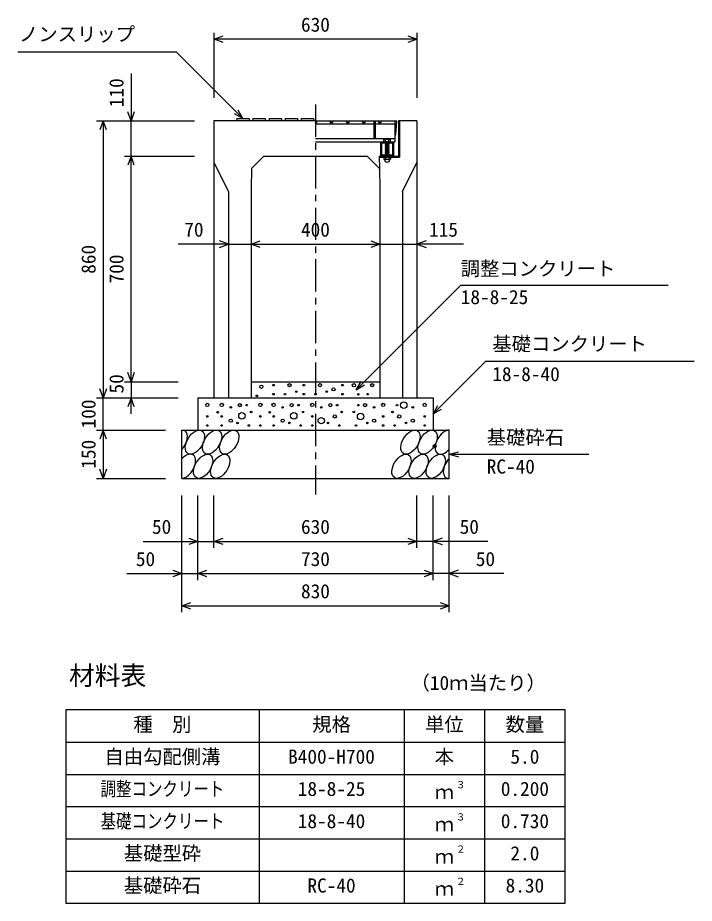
# Model space of a CAD drawing. Units: millimetres, scale not verified. Extents: x -16800 to 16800, y -5940 to 5940.
# Drawn here: x 8733 to 10832, y 954 to 3702 of the extents above; entities that cross this region are included whole.
import ezdxf
from ezdxf.enums import TextEntityAlignment as Align

# ---------------------------------------------------------------- set-up
doc = ezdxf.new("R2010")
doc.units = ezdxf.units.MM
doc.header["$LTSCALE"] = 20
doc.header["$PDMODE"] = 32
doc.header["$PDSIZE"] = 10
doc.linetypes.add('CHAIN1', pattern=[8, 5, -1, 1, -1])
doc.linetypes.add('DOTTED', pattern=[1.75, 0.25, -1.5])
for name, color, linetype, lineweight in [('0-0_DIM', 7, 'Continuous', 25), ('0-2_HATCH', 6, 'Continuous', 25), ('0-3_HYO', 3, 'Continuous', 25), ('0-4_HYO2', 4, 'Continuous', 25), ('0-5_OUTLINE', 3, 'Continuous', 25), ('0-6_TXT', 7, 'Continuous', 25)]:
    doc.layers.add(name, color=color, linetype=linetype, lineweight=lineweight)
doc.layers.add('0-A__0-0_', color=4, linetype='Continuous')
doc.styles.add('ＭＳ ゴシック', font='')
doc.styles.get('ＭＳ ゴシック').set_extended_font_data('MS Gothic')

msp = doc.modelspace()

# ---------------------------------------------------------------- linework, layer by layer
at = {"layer": '0-0_DIM'}
for p, q in [((9341.78, 3655.74), (9341.78, 3454)), ((9971.78, 3635.74), (9341.78, 3635.74)), ((9971.78, 3655.74), (9971.78, 3454)), ((8732.68, 3596.07), (9224.75, 3596.07)), ((9431.78, 3389.03), (9224.75, 3596.07)), ((9084.25, 3529.69), (9084.25, 3382.53)), ((9431.78, 3389.03), (9416.78, 3415.01)), ((8977.58, 3382.53), (9280.91, 3382.53)), ((8997.58, 3382.53), (8997.58, 2522.53)), ((9084.25, 3272.53), (9084.25, 3382.53)), ((9431.78, 3389.03), (9405.8, 3404.03)), ((9064.25, 3272.53), (9280.91, 3272.53)), ((9084.25, 2572.53), (9084.25, 3272.53)), ((9386.78, 2999.52), (9230.6, 2999.52)), ((9386.78, 2999.52), (9456.78, 2999.52)), ((9456.78, 2999.52), (9856.78, 2999.52)), ((9856.78, 2999.52), (9971.78, 2999.52)), ((10116.25, 2999.52), (9971.78, 2999.52)), ((10185.44, 2636.19), (10021.78, 2472.53)), ((10185.44, 2636.19), (10832.31, 2636.19)), ((9064.25, 2572.53), (9230.91, 2572.53)), ((9084.25, 2572.53), (9084.25, 2522.53)), ((9783.1, 2547.53), (9798.1, 2573.51)), ((9783.1, 2547.53), (9809.08, 2562.53)), ((8977.58, 2522.53), (9230.91, 2522.53)), ((8997.58, 2422.53), (8997.58, 2522.53)), ((9084.25, 2472.53), (9084.25, 2522.53)), ((10021.78, 2472.53), (10036.78, 2498.51)), ((10021.78, 2472.53), (10047.76, 2487.53)), ((8977.58, 2422.53), (9191.78, 2422.53)), ((8997.58, 2422.53), (8997.58, 2272.53)), ((10071.78, 2347.53), (10100.76, 2355.3)), ((10071.78, 2347.53), (10505.1, 2347.53)), ((10071.78, 2347.53), (10100.76, 2339.77)), ((8977.58, 2272.53), (9191.78, 2272.53)), ((9241.78, 1857.02), (9241.78, 2219.36)), ((9291.78, 1957.02), (9291.78, 2219.36)), ((9341.78, 2057.02), (9341.78, 2219.36)), ((9971.78, 2057.02), (9971.78, 2219.36)), ((10021.78, 1957.02), (10021.78, 2219.36)), ((10071.78, 1857.02), (10071.78, 2219.36)), ((9121.78, 2077.02), (9341.78, 2077.02)), ((9341.78, 2077.02), (9971.78, 2077.02)), ((10191.78, 2077.02), (9971.78, 2077.02)), ((9071.78, 1977.02), (9291.78, 1977.02)), ((9291.78, 1977.02), (10021.78, 1977.02)), ((10241.78, 1977.02), (10021.78, 1977.02)), ((9241.78, 1877.02), (10071.78, 1877.02))]:
    msp.add_line(p, q, dxfattribs=at)
at = {"layer": '0-0_DIM', "linetype": 'CHAIN1'}
msp.add_line((9656.78, 3432.53), (9656.78, 2222.53), dxfattribs=at)
at = {"layer": '0-0_DIM'}
for points in [[(9370.01, 3625.48), (9341.82, 3635.74), (9370.01, 3646)], [(9943.63, 3646), (9971.82, 3635.74), (9943.63, 3625.48)], [(9094.51, 3410.72), (9084.25, 3382.53), (9073.99, 3410.72)], [(9007.84, 3354.34), (8997.58, 3382.53), (8987.32, 3354.34)], [(9094.51, 3244.34), (9084.25, 3272.53), (9073.99, 3244.34)], [(9358.59, 2989.26), (9386.78, 2999.52), (9358.59, 3009.78)], [(9484.97, 2989.26), (9456.78, 2999.52), (9484.97, 3009.78)], [(9828.59, 3009.78), (9856.78, 2999.52), (9828.59, 2989.26)], [(9999.97, 3009.78), (9971.78, 2999.52), (9999.97, 2989.26)], [(9783.1, 2547.53), (10107.57, 2872), (10751.12, 2872)], [(9094.51, 2600.72), (9084.25, 2572.53), (9073.99, 2600.72)], [(9007.84, 2550.72), (8997.58, 2522.53), (8987.32, 2550.72)], [(9094.51, 2494.34), (9084.25, 2522.53), (9073.99, 2494.34)], [(9007.84, 2394.34), (8997.58, 2422.53), (8987.32, 2394.34)], [(9007.84, 2300.72), (8997.58, 2272.53), (8987.32, 2300.72)], [(9263.59, 2087.28), (9291.78, 2077.02), (9263.59, 2066.76)], [(9369.97, 2066.76), (9341.78, 2077.02), (9369.97, 2087.28)], [(9943.59, 2087.28), (9971.78, 2077.02), (9943.59, 2066.76)], [(10049.97, 2087.28), (10021.78, 2077.02), (10049.97, 2066.76)], [(9213.59, 1987.28), (9241.78, 1977.02), (9213.59, 1966.76)], [(9319.97, 1966.76), (9291.78, 1977.02), (9319.97, 1987.28)], [(9993.59, 1987.28), (10021.78, 1977.02), (9993.59, 1966.76)], [(10099.97, 1987.28), (10071.78, 1977.02), (10099.97, 1966.76)], [(9269.97, 1866.76), (9241.78, 1877.02), (9269.97, 1887.28)], [(10043.59, 1887.28), (10071.78, 1877.02), (10043.59, 1866.76)]]:
    msp.add_lwpolyline(points, dxfattribs=at)
at = {"layer": '0-2_HATCH'}
for p, q in [((9412.78, 3389.03), (9411.78, 3382.53)), ((9412.78, 3389.03), (9450.78, 3389.03)), ((9450.78, 3389.03), (9451.78, 3382.53)), ((9462.78, 3389.03), (9461.78, 3382.53)), ((9462.78, 3389.03), (9500.78, 3389.03)), ((9500.78, 3389.03), (9501.78, 3382.53)), ((9512.78, 3389.03), (9511.78, 3382.53)), ((9512.78, 3389.03), (9550.78, 3389.03)), ((9550.78, 3389.03), (9551.78, 3382.53)), ((9562.78, 3389.03), (9561.78, 3382.53)), ((9562.78, 3389.03), (9600.78, 3389.03)), ((9600.78, 3389.03), (9601.78, 3382.53)), ((9612.78, 3389.03), (9611.78, 3382.53)), ((9612.78, 3389.03), (9650.78, 3389.03)), ((9650.78, 3389.03), (9651.78, 3382.53)), ((9656.78, 3382.53), (9909.28, 3382.53)), ((9837.78, 3382.53), (9837.78, 3327.53)), ((9842.28, 3382.53), (9842.28, 3327.53)), ((9903.28, 3382.53), (9903.28, 3317.53)), ((9914.28, 3382.53), (9914.28, 3272.53)), ((9917.48, 3382.53), (9917.48, 3269.33)), ((9656.78, 3372.53), (9837.78, 3372.53)), ((9842.28, 3372.53), (9903.28, 3372.53)), ((9656.78, 3327.53), (9903.28, 3327.53)), ((9656.78, 3317.53), (9903.28, 3317.53)), ((9870.78, 3325.03), (9868.78, 3323.53)), ((9868.78, 3317.53), (9868.78, 3323.53)), ((9889.78, 3317.53), (9868.78, 3317.53)), ((9869.11, 3323.81), (9870.78, 3325.03)), ((9887.78, 3325.03), (9870.78, 3325.03)), ((9872.78, 3317.53), (9885.78, 3317.53)), ((9872.78, 3316.53), (9873.78, 3317.53)), ((9873.78, 3315.53), (9872.78, 3316.53)), ((9872.78, 3314.53), (9873.78, 3315.53)), ((9873.78, 3313.53), (9872.78, 3314.53)), ((9872.78, 3312.53), (9873.78, 3313.53)), ((9885.78, 3313.53), (9872.78, 3312.53)), ((9873.78, 3311.53), (9872.78, 3312.53)), ((9872.78, 3310.53), (9873.78, 3311.53)), ((9885.78, 3311.53), (9872.78, 3310.53)), ((9873.78, 3309.53), (9872.78, 3310.53)), ((9872.78, 3308.53), (9873.78, 3309.53)), ((9885.78, 3309.53), (9872.78, 3308.53)), ((9873.78, 3307.53), (9872.78, 3308.53)), ((9872.78, 3306.53), (9873.78, 3307.53)), ((9885.78, 3307.53), (9872.78, 3306.53)), ((9873.78, 3305.53), (9872.78, 3306.53)), ((9885.78, 3305.53), (9872.78, 3304.53)), ((9872.78, 3304.53), (9873.78, 3305.53)), ((9885.78, 3303.53), (9872.78, 3302.53)), ((9873.78, 3301.53), (9872.78, 3302.53)), ((9885.78, 3301.53), (9872.78, 3300.53)), ((9872.78, 3300.53), (9873.78, 3301.53)), ((9873.78, 3299.53), (9872.78, 3300.53)), ((9885.78, 3299.53), (9872.78, 3298.53)), ((9872.78, 3298.53), (9873.78, 3299.53)), ((9873.78, 3317.53), (9873.78, 3323.53)), ((9884.78, 3317.53), (9884.78, 3323.53)), ((9884.78, 3316.53), (9885.78, 3317.53)), ((9885.78, 3315.53), (9884.78, 3316.53)), ((9884.78, 3312.53), (9885.78, 3313.53)), ((9885.78, 3311.53), (9884.78, 3312.53)), ((9884.78, 3310.53), (9885.78, 3311.53)), ((9885.78, 3309.53), (9884.78, 3310.53)), ((9884.78, 3308.53), (9885.78, 3309.53)), ((9885.78, 3307.53), (9884.78, 3308.53)), ((9884.78, 3304.53), (9885.78, 3305.53)), ((9885.78, 3303.53), (9884.78, 3304.53)), ((9884.78, 3302.53), (9885.78, 3303.53)), ((9885.78, 3301.53), (9884.78, 3302.53)), ((9884.78, 3300.53), (9885.78, 3301.53)), ((9884.78, 3300.53), (9885.78, 3299.53)), ((9884.78, 3298.53), (9885.78, 3299.53)), ((9889.46, 3323.81), (9887.78, 3325.03)), ((9889.78, 3317.53), (9889.78, 3323.53)), ((9854.28, 3272.53), (9855.25, 3234.07)), ((9854.28, 3272.53), (9914.28, 3272.53)), ((9873.78, 3297.53), (9872.78, 3298.53)), ((9885.78, 3297.53), (9872.78, 3296.53)), ((9872.78, 3296.53), (9873.78, 3297.53)), ((9873.78, 3295.53), (9872.78, 3296.53)), ((9885.78, 3295.53), (9872.78, 3294.53)), ((9872.78, 3294.53), (9873.78, 3295.53)), ((9873.78, 3293.53), (9872.78, 3294.53)), ((9885.78, 3293.53), (9872.78, 3292.53)), ((9872.78, 3292.53), (9873.78, 3293.53)), ((9873.78, 3291.54), (9872.78, 3292.53)), ((9872.78, 3290.54), (9873.78, 3291.54)), ((9885.78, 3291.53), (9872.78, 3290.53)), ((9873.78, 3289.54), (9872.78, 3290.54)), ((9885.78, 3289.54), (9872.78, 3288.53)), ((9872.78, 3288.54), (9873.78, 3289.54)), ((9873.78, 3287.54), (9872.78, 3288.54)), ((9885.78, 3287.54), (9872.78, 3286.54)), ((9872.78, 3286.54), (9873.78, 3287.54)), ((9873.78, 3285.54), (9872.78, 3286.54)), ((9885.78, 3285.54), (9872.78, 3284.54)), ((9872.78, 3284.54), (9873.78, 3285.54)), ((9873.78, 3283.54), (9872.78, 3284.54)), ((9885.78, 3283.54), (9872.78, 3282.54)), ((9872.78, 3282.54), (9873.78, 3283.54)), ((9873.78, 3281.54), (9872.78, 3282.54)), ((9885.78, 3281.54), (9872.78, 3280.54)), ((9872.78, 3280.54), (9873.78, 3281.54)), ((9873.78, 3279.54), (9872.78, 3280.54)), ((9885.78, 3279.54), (9872.78, 3278.54)), ((9872.78, 3278.54), (9873.78, 3279.54)), ((9873.78, 3277.54), (9872.78, 3278.54)), ((9885.78, 3277.54), (9872.78, 3276.54)), ((9872.78, 3276.54), (9873.78, 3277.54)), ((9873.78, 3275.54), (9872.78, 3276.54)), ((9872.79, 3274.53), (9873.79, 3275.53)), ((9873.79, 3273.53), (9872.79, 3274.53)), ((9872.79, 3272.53), (9873.79, 3273.53)), ((9873.79, 3271.53), (9872.79, 3272.53)), ((9872.79, 3270.53), (9873.79, 3271.53)), ((9884.78, 3298.53), (9885.78, 3297.53)), ((9884.78, 3296.53), (9885.78, 3297.53)), ((9884.78, 3296.53), (9885.78, 3295.53)), ((9884.78, 3294.53), (9885.78, 3295.53)), ((9884.78, 3294.53), (9885.78, 3293.53)), ((9884.78, 3292.53), (9885.78, 3293.53)), ((9884.78, 3292.53), (9885.78, 3291.53)), ((9884.78, 3290.53), (9885.78, 3291.53)), ((9884.78, 3290.53), (9885.78, 3289.53)), ((9884.78, 3288.53), (9885.78, 3289.54)), ((9884.78, 3288.53), (9885.78, 3287.54)), ((9884.78, 3286.54), (9885.78, 3287.54)), ((9884.78, 3286.54), (9885.78, 3285.54)), ((9884.78, 3284.54), (9885.78, 3285.54)), ((9884.78, 3284.54), (9885.78, 3283.54)), ((9884.78, 3282.54), (9885.78, 3283.54)), ((9884.78, 3282.54), (9885.78, 3281.54)), ((9884.78, 3280.54), (9885.78, 3281.54)), ((9884.78, 3280.54), (9885.78, 3279.54)), ((9884.78, 3278.54), (9885.78, 3279.54)), ((9884.78, 3278.54), (9885.79, 3277.53)), ((9884.78, 3276.54), (9885.78, 3277.54)), ((9884.78, 3276.54), (9885.79, 3275.53)), ((9884.79, 3274.53), (9885.79, 3275.53)), ((9884.79, 3274.53), (9885.79, 3273.53)), ((9884.79, 3272.53), (9885.79, 3273.53)), ((9884.79, 3272.53), (9885.79, 3271.53)), ((9884.79, 3270.53), (9885.79, 3271.53)), ((9854.28, 3269.33), (9917.48, 3269.33)), ((9869.94, 3269.33), (9869.08, 3268.69)), ((9869.08, 3268.69), (9869.08, 3263.5)), ((9870.77, 3262.53), (9869.08, 3263.5)), ((9888.62, 3269.33), (9869.94, 3269.33)), ((9870.77, 3262.21), (9870.77, 3262.53)), ((9887.8, 3262.53), (9870.77, 3262.53)), ((9887.8, 3262.21), (9870.77, 3262.21)), ((9873.79, 3269.53), (9872.79, 3270.53)), ((9873.6, 3269.33), (9873.79, 3269.53)), ((9873.6, 3269.33), (9885.6, 3269.33)), ((9874.18, 3268.69), (9874.18, 3263.5)), ((9884.39, 3268.69), (9884.39, 3263.5)), ((9884.79, 3270.53), (9885.79, 3269.53)), ((9885.6, 3269.33), (9885.79, 3269.53)), ((9887.8, 3262.53), (9889.49, 3263.5)), ((9887.8, 3262.21), (9887.8, 3262.53)), ((9888.62, 3269.33), (9889.49, 3268.69)), ((9889.49, 3268.69), (9889.49, 3263.5))]:
    msp.add_line(p, q, dxfattribs=at)
at = {"layer": '0-2_HATCH', "linetype": 'DOTTED'}
for p, q in [((9885.78, 3317.53), (9872.78, 3316.53)), ((9885.78, 3315.53), (9872.78, 3314.53)), ((9885.79, 3275.53), (9872.79, 3274.53)), ((9885.79, 3273.53), (9872.79, 3272.53)), ((9885.79, 3271.53), (9872.79, 3270.53))]:
    msp.add_line(p, q, dxfattribs=at)
at = {"layer": '0-2_HATCH'}
for points in [[(9659.78, 3382.53), (9659.78, 3376.53), (9656.78, 3376.53)], [(9709.78, 3382.53), (9709.78, 3376.53), (9703.78, 3376.53), (9703.78, 3382.53)], [(9759.78, 3382.53), (9759.78, 3376.53), (9753.78, 3376.53), (9753.78, 3382.53)], [(9809.78, 3382.53), (9809.78, 3376.53), (9803.78, 3376.53), (9803.78, 3382.53)], [(9859.78, 3382.53), (9859.78, 3376.53), (9853.78, 3376.53), (9853.78, 3382.53)], [(9903.28, 3338.53), (9906.28, 3338.53), (9909.28, 3382.53)], [(9872.78, 3302.53), (9873.78, 3303.53), (9872.78, 3304.53)], [(9885.78, 3313.53), (9884.78, 3314.53), (9885.78, 3315.53)], [(9885.78, 3305.53), (9884.78, 3306.53), (9885.78, 3307.53)]]:
    msp.add_lwpolyline(points, dxfattribs=at)
for points in [[(9899.28, 3317.53), (9899.28, 3272.53), (9859.28, 3272.53), (9859.28, 3317.53)], [(9896.08, 3314.33), (9896.08, 3275.73), (9862.48, 3275.73), (9862.48, 3314.33)]]:
    msp.add_lwpolyline(points, close=True, dxfattribs=at)
for centre, radius in [((9488.82, 2556.79), 5), ((9526.28, 2561.85), 2.5), ((9576.19, 2561.85), 5), ((9620.75, 2561.85), 2.5), ((9670.66, 2561.85), 5), ((9740.75, 2561.85), 2.5), ((9775.92, 2561.56), 5), ((9832.61, 2561.85), 5), ((9474.8, 2528.78), 2.5), ((9526.28, 2533.83), 2.5), ((9562.17, 2533.83), 2.5), ((9597.21, 2541.71), 2.5), ((9620.75, 2533.83), 2.5), ((9656.64, 2533.83), 2.5), ((9691.69, 2541.71), 2.5), ((9712.72, 2548.71), 5), ((9740.75, 2533.83), 2.5), ((9789.94, 2533.55), 2.5), ((9818.59, 2533.83), 2.5), ((9321.11, 2500.59), 5), ((9365.85, 2500.59), 5), ((9421.92, 2499.71), 5), ((9442.95, 2499.71), 2.5), ((9485.85, 2500.59), 5), ((9526.75, 2500.59), 5), ((9582.82, 2499.71), 5), ((9603.86, 2499.71), 2.5), ((9646.75, 2500.59), 5), ((9702.82, 2499.71), 5), ((9723.86, 2499.71), 2.5), ((9789.71, 2499.71), 2.5), ((9810.74, 2499.71), 5), ((9866.82, 2500.59), 5), ((9909.71, 2499.71), 2.5), ((9930.74, 2499.71), 10), ((9995.76, 2500.59), 5), ((9353.43, 2477.79), 2.5), ((9393.89, 2492.71), 2.5), ((9428.46, 2466.7), 10), ((9456.97, 2478.7), 2.5), ((9514.33, 2477.79), 2.5), ((9554.79, 2492.71), 2.5), ((9589.36, 2466.7), 10), ((9617.87, 2478.7), 2.5), ((9674.79, 2492.71), 2.5), ((9737.87, 2478.7), 2.5), ((9775.69, 2478.7), 2.5), ((9796.72, 2464.69), 10), ((9838.78, 2492.71), 2.5), ((9895.69, 2478.7), 2.5), ((9958.78, 2492.71), 2.5), ((9321.11, 2464.69), 2.5), ((9365.85, 2464.69), 2.5), ((9393.89, 2451.56), 5), ((9414.91, 2444.56), 2.5), ((9485.85, 2464.69), 2.5), ((9526.75, 2464.69), 2.5), ((9554.79, 2451.56), 5), ((9575.82, 2444.56), 2.5), ((9646.75, 2464.69), 2.5), ((9674.79, 2451.56), 10), ((9695.82, 2444.56), 2.5), ((9716.84, 2464.69), 5), ((9817.75, 2444.56), 2.5), ((9838.78, 2451.56), 5), ((9866.82, 2464.69), 2.5), ((9916.72, 2464.69), 5), ((9937.75, 2444.56), 2.5), ((9958.78, 2451.56), 5), ((9995.76, 2464.69), 2.5), ((9321.11, 2436.68), 2.5), ((9365.85, 2436.68), 2.5), ((9449.96, 2436.68), 2.5), ((9485.85, 2436.68), 2.5), ((9526.75, 2436.68), 2.5), ((9610.86, 2436.68), 2.5), ((9646.75, 2436.68), 2.5), ((9730.86, 2436.68), 2.5), ((9782.7, 2436.68), 2.5), ((9866.82, 2436.68), 2.5), ((9902.7, 2436.68), 2.5), ((9995.76, 2436.68), 2.5)]:
    msp.add_circle(centre, radius, dxfattribs=at)
for centre, radius, start, end in [((9871.28, 3320.91), 3.62, 46.39563, 133.60437), ((9879.28, 3308.91), 15.62, 69.39075, 110.60925), ((9887.28, 3320.91), 3.62, 46.39563, 133.60437), ((9871.63, 3263.99), 5.35, 61.49832, 118.50684), ((9871.63, 3268.2), 5.35, 241.49843, 298.50089), ((9879.28, 3262.21), 8.19, 180, 359.99995), ((9879.28, 3248.92), 20.42, 75.52621, 104.47362), ((9879.28, 3283.27), 20.42, 255.52638, 284.47374), ((9886.94, 3263.99), 5.35, 61.49231, 118.50169), ((9886.94, 3268.2), 5.35, 241.49989, 298.5)]:
    msp.add_arc(centre, radius, start, end, dxfattribs=at)
for centre, start_param, end_param in [((9229.42, 2385.02), 4.385593, 6.6745444), ((10057.93, 2385.02), 0.3357715, 4.4411806), ((9254.74, 2310.03), 3.5111464, 7.548991), ((10083.25, 2310.03), 1.2110787, 3.5658734)]:
    msp.add_ellipse(centre, major_axis=(21.81, 35.31), ratio=0.5792, start_param=start_param, end_param=end_param, dxfattribs=at)
for centre in [(9282.63, 2385.02), (9335.84, 2385.02), (9389.05, 2385.02), (9951.51, 2385.02), (10004.72, 2385.02), (9307.95, 2310.03), (9361.16, 2310.03), (9923.62, 2310.03), (9976.83, 2310.03), (10030.04, 2310.03)]:
    msp.add_ellipse(centre, major_axis=(21.81, 35.31), ratio=0.5792, dxfattribs=at)
at = {"layer": '0-3_HYO'}
for p, q in [((9481.78, 1553.57), (9481.78, 953.57)), ((9931.78, 1553.57), (9931.78, 953.57)), ((10181.78, 1553.57), (10181.78, 953.57)), ((8881.78, 1453.57), (10431.78, 1453.57))]:
    msp.add_line(p, q, dxfattribs=at)
msp.add_lwpolyline([(8881.78, 953.57), (10431.78, 953.57), (10431.78, 1553.57), (8881.78, 1553.57)], close=True, dxfattribs=at)
at = {"layer": '0-4_HYO2'}
for p, q in [((8881.78, 1353.57), (10431.78, 1353.57)), ((8881.78, 1253.57), (10431.78, 1253.57)), ((8881.78, 1153.57), (10431.78, 1153.57)), ((8881.78, 1053.57), (10431.78, 1053.57))]:
    msp.add_line(p, q, dxfattribs=at)
at = {"layer": '0-5_OUTLINE'}
for p, q in [((9656.78, 3382.53), (9341.78, 3382.53)), ((9341.78, 3382.53), (9341.78, 2522.53)), ((9971.78, 3382.53), (9914.28, 3382.53)), ((9971.78, 3382.53), (9971.78, 2522.53)), ((9496.78, 3272.53), (9816.78, 3272.53)), ((9926.78, 3162.53), (9971.78, 3252.53)), ((9456.78, 3172.53), (9456.78, 2522.53)), ((9856.78, 3172.53), (9856.78, 2522.53)), ((9926.78, 3162.53), (9926.78, 2522.53)), ((9456.78, 2572.53), (9856.78, 2572.53)), ((9291.78, 2522.53), (9291.78, 2422.53)), ((9291.78, 2522.53), (10021.78, 2522.53)), ((9341.78, 2522.53), (9456.78, 2522.53)), ((9856.78, 2522.53), (9971.78, 2522.53)), ((10021.78, 2522.53), (10021.78, 2422.53)), ((9241.78, 2272.53), (9241.78, 2422.53)), ((9241.78, 2422.53), (10071.78, 2422.53)), ((10071.78, 2272.53), (10071.78, 2422.53)), ((9241.78, 2272.53), (10071.78, 2272.53))]:
    msp.add_line(p, q, dxfattribs=at)
for points in [[(9496.78, 3272.53), (9458.32, 3234.07), (9456.78, 3172.53)], [(9816.78, 3272.53), (9855.25, 3234.07), (9856.78, 3172.53)], [(9341.78, 3252.53), (9386.78, 3162.53), (9386.78, 2522.53)]]:
    msp.add_lwpolyline(points, dxfattribs=at)
at = {"layer": '0-A__0-0_'}
msp.add_point((10026.78, 2372.53), dxfattribs=at)

# ---------------------------------------------------------------- texts
at = {"layer": '0-0_DIM', "style": 'ＭＳ ゴシック'}
for s, p in [('630', (9611.78, 3645.74)), ('ノンスリップ', (8736.53, 3616.25)), ('70', (9249.63, 3009.52)), ('400', (9611.78, 3009.52)), ('115', (10009.15, 3009.52)), ('調整コンクリート', (10107.57, 2888.42)), ('18-8-25', (10107.57, 2800.14)), ('基礎コンクリート', (10205.44, 2654.92)), ('18-8-40', (10205.44, 2561.11)), ('基礎砕石', (10188.1, 2364.71)), ('RC-40', (10188.1, 2274.02)), ('50', (9149.34, 2087.02)), ('630', (9611.78, 2087.02)), ('50', (10104.23, 2087.02)), ('50', (9099.34, 1987.02)), ('730', (9611.78, 1987.02)), ('50', (10154.23, 1987.02)), ('830', (9611.78, 1887.02))]:
    msp.add_text(s, height=43.99, dxfattribs=at).set_placement(p, align=Align.BOTTOM_LEFT)
for s, p in [('110', (9074.25, 3424.62)), ('860', (8987.58, 2907.53)), ('700', (9074.25, 2877.53)), ('50', (9074.25, 2535.86)), ('100', (8987.58, 2427.53)), ('150', (8987.58, 2302.53))]:
    msp.add_text(s, height=43.99, rotation=90, dxfattribs=at).set_placement(p, align=Align.BOTTOM_LEFT)
at = {"layer": '0-6_TXT', "style": 'ＭＳ ゴシック'}
for s, height, p in [('材料表', 58.65, (8891.78, 1613.57)), ('（10ｍ当たり）', 43.99, (9951.78, 1602.57)), ('種\u3000別', 43.99, (9091.78, 1473.57)), ('規格', 43.99, (9646.78, 1473.57)), ('単位', 43.99, (9996.78, 1473.57)), ('数量', 43.99, (10246.78, 1473.57)), ('自由勾配側溝', 43.99, (9001.78, 1373.57)), ('B400-H700', 43.99, (9571.78, 1373.57)), ('本', 43.99, (10026.78, 1373.57)), ('5.0', 43.99, (10261.78, 1373.57)), ('18-8-25', 43.99, (9601.78, 1273.57)), ('３', 21.99, (10092.33, 1303.94)), ('0.200', 43.99, (10231.78, 1273.57)), ('ｍ', 43.99, (10026.78, 1263.57)), ('18-8-40', 43.99, (9601.78, 1173.57)), ('ｍ', 43.99, (10026.78, 1163.57)), ('３', 21.99, (10092.33, 1203.94)), ('0.730', 43.99, (10231.78, 1173.57)), ('基礎型砕', 43.99, (9061.78, 1073.57)), ('２', 21.99, (10092.33, 1103.94)), ('2.0', 43.99, (10261.78, 1073.57)), ('ｍ', 43.99, (10026.78, 1063.57)), ('基礎砕石', 43.99, (9061.78, 973.57)), ('RC-40', 43.99, (9631.78, 973.57)), ('２', 21.99, (10092.33, 1003.94)), ('8.30', 43.99, (10246.78, 973.57)), ('ｍ', 43.99, (10026.78, 963.57))]:
    msp.add_text(s, height=height, dxfattribs=at).set_placement(p, align=Align.BOTTOM_LEFT)
at = {"layer": '0-6_TXT', "style": 'ＭＳ ゴシック', "width": 0.8}
for s, p in [('調整コンクリート', (8989.78, 1273.57)), ('基礎コンクリート', (8989.78, 1173.57))]:
    msp.add_text(s, height=43.99, dxfattribs=at).set_placement(p, align=Align.BOTTOM_LEFT)

doc.saveas('drawing.dxf')
